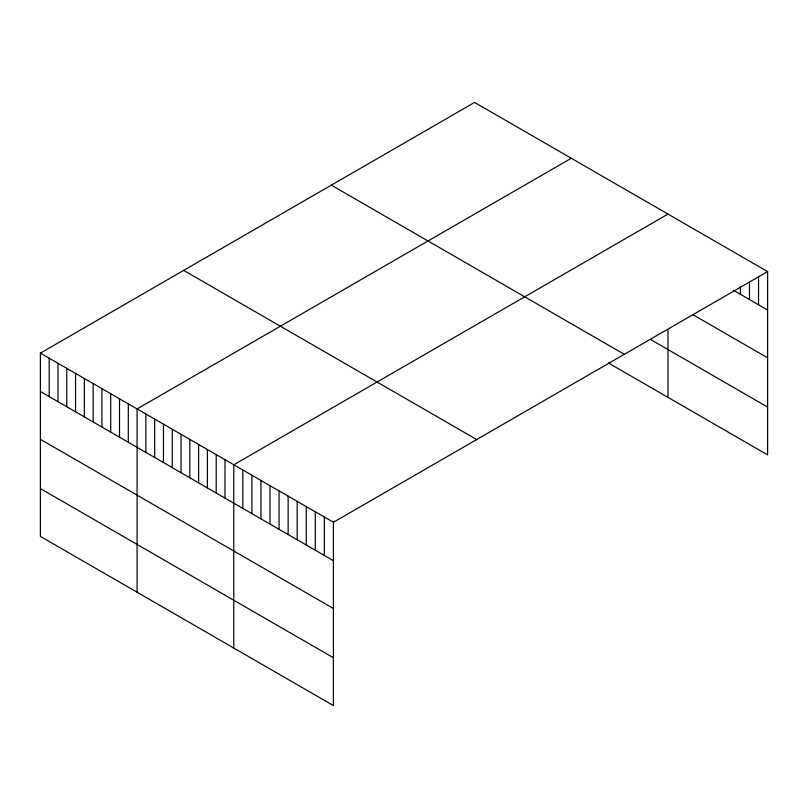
<?xml version="1.0" encoding="UTF-8"?>
<svg xmlns="http://www.w3.org/2000/svg" width="808" height="808" viewBox="0 0 808 808"><rect width="100%" height="100%" fill="white"/><g stroke="black" fill="none" stroke-linecap="round" stroke-linejoin="round"><path stroke-width="1.21" d="M40.4 353.116L333.401 522.271L333.401 705.566L40.4 536.411L40.4 353.116L474.599 102.434L767.6 271.589L767.6 454.884L608.404 362.974M571.286 158.257L137.087 408.939L137.087 592.234M667.984 214.08L233.785 464.762L233.785 648.056M333.401 522.271L767.6 271.589M733.391 290.244L767.6 309.999M693.133 314.827L767.6 357.813M650.4 339.411L767.6 407.081M331.31 185.153L624.311 354.318M183.689 270.387L476.69 439.552M40.4 391.516L333.401 560.681M40.4 439.33L333.401 608.495M40.4 488.598L333.401 657.752M758.54 276.275L758.54 304.767M749.491 282.194L749.491 299.546M740.431 286.88L740.431 294.314M667.984 329.856L667.984 397.374M324.341 517.049L324.341 555.45M315.292 511.817L315.292 550.228M306.232 506.586L306.232 544.996M297.172 501.364L297.172 539.764M288.123 496.132L288.123 534.543M279.063 490.9L279.063 529.311M270.003 485.679L270.003 524.079M260.954 480.447L260.954 518.857M251.894 475.215L251.894 513.625M242.834 469.983L242.834 508.394M224.988 459.681L224.988 498.092M216.201 454.611L216.201 493.021M207.414 449.531L207.414 487.941M198.617 444.461L198.617 482.871M189.829 439.38L189.829 477.791M181.042 434.31L181.042 472.72M172.256 429.24L172.256 467.64M163.458 424.16L163.458 462.57M154.671 419.089L154.671 457.49M145.884 414.009L145.884 452.419M128.3 403.859L128.3 442.269M119.513 398.788L119.513 437.189M110.716 393.708L110.716 432.118M101.929 388.638L101.929 427.048M93.142 383.558L93.142 421.968M84.355 378.487L84.355 416.898M75.558 373.407L75.558 411.817M66.771 368.337L66.771 406.747M57.984 363.257L57.984 401.667M49.187 358.186L49.187 396.597"/></g></svg>
